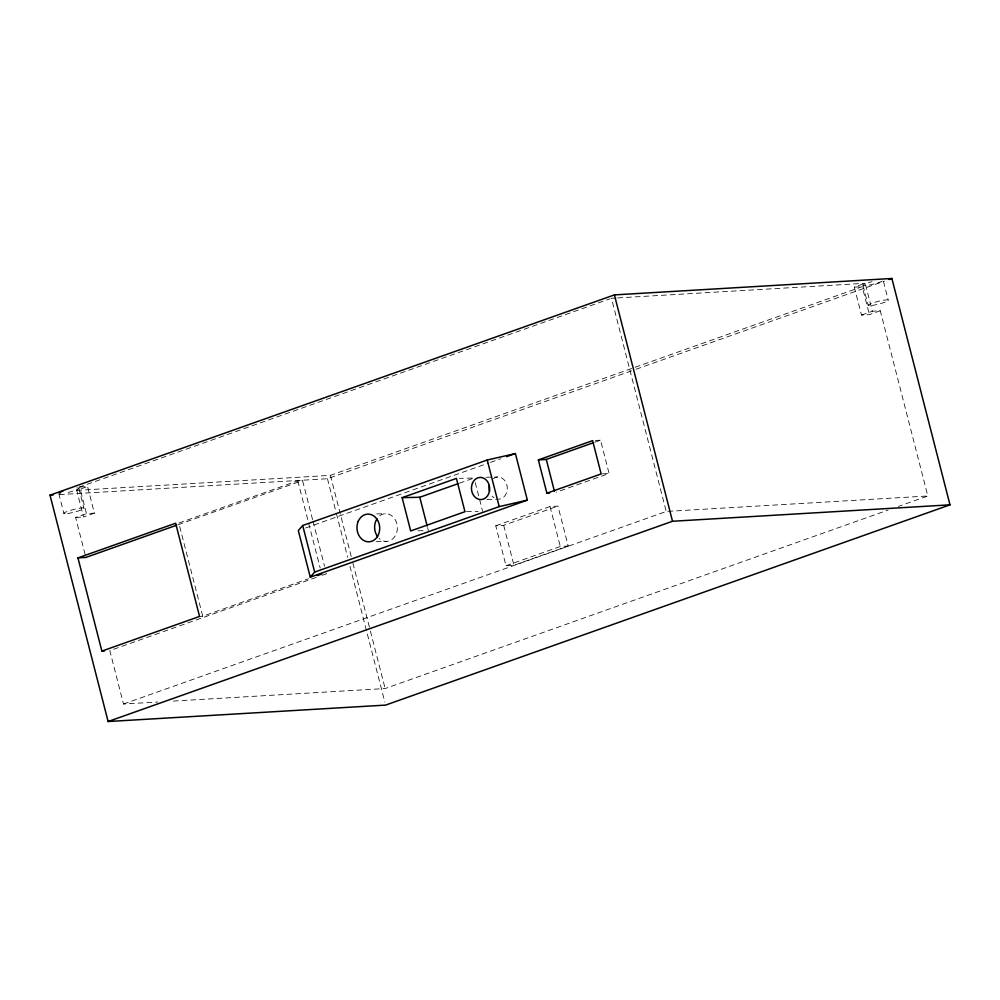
<?xml version="1.0" encoding="UTF-8"?>
<svg xmlns="http://www.w3.org/2000/svg" width="1000" height="1000" viewBox="0 0 1000 1000"><rect width="100%" height="100%" fill="white"/><g stroke="black" fill="none" stroke-linecap="round" stroke-linejoin="round"><path stroke-width="0.75" stroke-dasharray="5 3.75" d="M79.638 486.987L87.562 486.525L94.4 513.15L86.475 513.625L79.638 486.987L610.013 298.8M94.4 513.15L83.55 517L76.712 490.375L87.562 486.525M85.113 554.462L75.625 517.475L86.475 513.625M312.587 519.625L302.55 480.538L297.787 480.825L178.8 523.038L202.738 616.25L308.5 578.713M178.113 524.7L302.55 480.538M880.275 310.763L869.425 314.613L861.5 315.087L854.325 287.137L865.175 283.288L872.35 311.238L880.275 310.763L927.837 495.975L898.425 506.413M76.712 490.375L330.4 475.363L862.25 286.675L869.425 314.613M59.35 494.613L327.475 478.738L634.663 369.738M636.138 369.225L884.538 281.087M861.5 315.087L872.35 311.238M305.65 527.975L488.988 462.912M490.462 462.4L500.725 458.75M459.4 483.212L474.062 478.013L459.35 478.35M594.675 442.262L600.538 440.175L609.087 473.475L556.287 492.2M316.238 577.388L109.812 650.625L123.513 704.025L157.775 702M322.088 575.3L326.475 573.75L322.912 573.962M495.763 525.8L550.025 506.538L557.95 506.075L568.212 546.013L513.938 565.275L506.012 565.75L495.763 525.8L503.688 525.325L557.95 506.075M506.012 565.75L560.288 546.487L568.212 546.013M123.513 704.025L666.213 511.463L927.837 495.975M173.35 701.075L385.138 688.538L888.125 510.062M616.15 298L611.475 298.288L666.213 511.463M617.7 297.913L865.175 283.288M854.325 287.137L862.25 286.675M595.262 440.5L600.538 440.175M602.487 473.862L609.087 473.475M75.625 517.475L83.55 517M199.562 616.438L202.738 616.25M486 477.275L497.762 477M486.863 499.438L498.638 499.175A11.1 9.1 86.6 0 0 506.875 484.963A11.1 9.1 86.6 0 0 493.275 478.625M466.425 511.662L478.2 511.4M376.675 513.9L385.5 513.7M418.05 530.788L425.4 530.625M376.188 541.65L386.488 541.425M883.487 281.562L888.25 300.1M863.075 285.487L868.213 305.462M550.025 506.538L560.288 546.487M503.688 525.325L513.938 565.275M475.225 482.55L482.612 511.3M427.562 527.525L428.338 530.55M330.4 475.363L351.362 557M352.912 563.05L370 629.575M370.387 631.087L385.138 688.538M327.475 478.738L336 511.938M336.388 513.45L347.625 557.212M349.95 566.263L384.825 702.087M312.975 521.125L324.55 566.225M297.787 480.825L320.175 568.013M78.8 488.162L83.938 508.137M58.762 493.525L63.888 513.5M379.875 515.7A13.875 11.375 86.6 0 1 394.812 519.062A13.875 11.375 86.6 0 1 394.15 537.45A13.875 11.375 86.6 0 1 379.062 538.35M494.025 497.825A11.1 9.1 86.6 0 1 492.075 496.112M882.325 281.062A10.4 1.375 -14.4 0 1 864.963 285.7A10.4 1.375 -14.4 0 1 872.025 281.663M76.925 487.962A10.4 1.375 -14.4 0 1 76.638 489.762A10.4 1.375 -14.4 0 1 64.7 493.175M60.637 493.738A10.4 1.375 -14.4 0 1 59.375 493.725M871.9 305.475A10.4 1.375 -14.4 0 0 888.188 300.487A10.4 1.375 -14.4 0 0 874.587 302.375A10.4 1.375 -14.4 0 0 871.9 305.475M67.588 513.513A10.4 1.375 -14.4 0 0 83.875 508.525A10.4 1.375 -14.4 0 0 70.275 510.412A10.4 1.375 -14.4 0 0 67.588 513.513"/><path stroke-width="1.5" d="M302.7 525.5L298.312 530.575L310.275 577.15L527.35 500.125L515.4 453.55L487.225 460.025L302.7 525.5L314.662 572.075L310.275 577.15M50 495.163L614.4 294.9L891.875 278.475L950 504.837L385.6 705.1L108.125 721.525L50 495.163L53.113 494.975M77.95 557.888L175.637 523.225L199.562 616.438L101.875 651.1L77.95 557.888L85.875 557.425L176.65 525.212M888.938 279.525L891.875 278.475M506.6 456.675L515.4 453.55M402.137 497.663L456.413 478.413L464.963 511.7L410.688 530.962L402.137 497.663L419.787 497.262L457.925 483.738M538.35 459.913L592.612 440.65L601.163 473.938L546.888 493.2L538.35 459.913L546.275 459.438L593.212 442.788M314.662 572.075L499.188 506.613L527.35 500.125M317.312 575.588L321.725 574.025M108.125 721.525L672.525 521.263L950 504.837M546.888 493.2L549.538 493.038M101.875 651.1L104.525 650.938M614.4 294.9L672.525 521.263M546.275 459.438L554.425 491.213M487.225 460.025L499.188 506.613M419.787 497.262L427.175 526.013M377.6 536.688A13.875 11.375 86.6 0 1 376.962 518.862M489.525 491.213A11.1 9.1 86.6 0 1 489.3 485.475M59.562 492.6A10.4 1.375 -14.4 0 1 62.838 491.2M358.25 521.275A13.875 11.375 86.6 0 0 368.837 541.825A13.875 11.375 86.6 0 0 377.938 520.8A13.875 11.375 86.6 0 0 358.25 521.275M472.463 483.175A11.1 9.1 86.6 0 0 480.988 499.575A11.1 9.1 86.6 0 0 488.212 482.725A11.1 9.1 86.6 0 0 472.463 483.175"/></g></svg>
